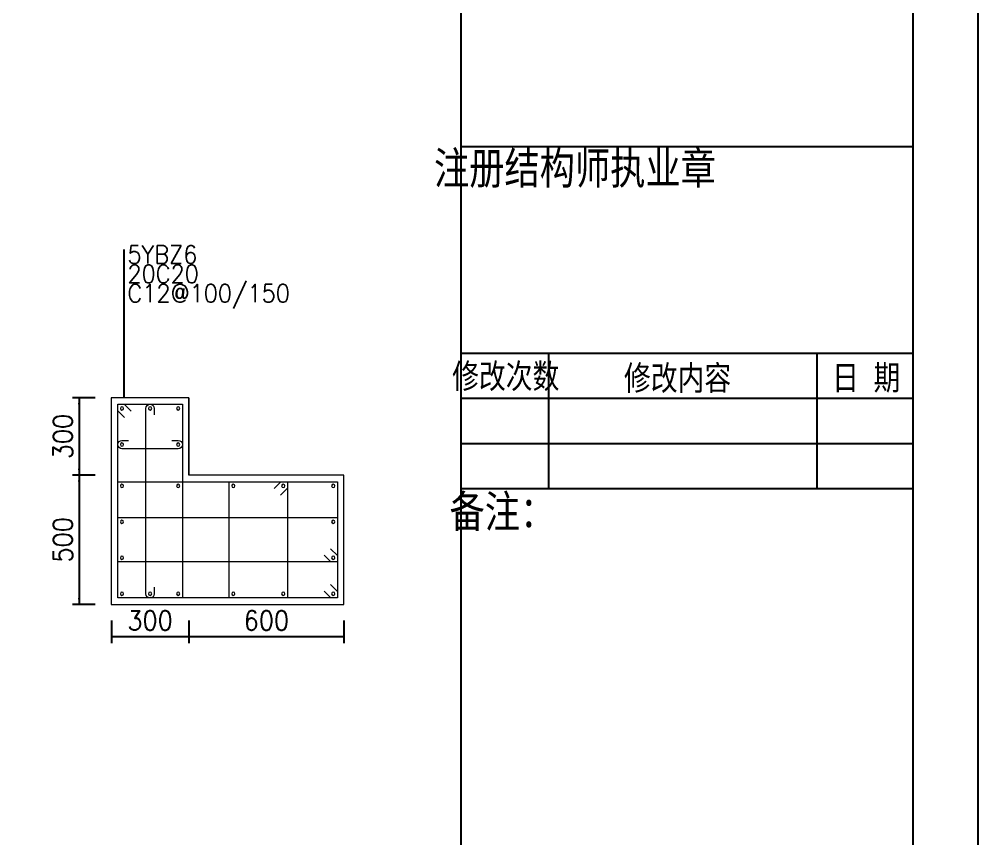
# Model space of a CAD drawing. Extents: x 292423 to 377252, y 106557 to 361882.
# Drawn here: x 361682 to 376523, y 205872 to 218569 of the extents above; entities that cross this region are included whole.
import ezdxf
from ezdxf.enums import TextEntityAlignment as Align

# ---------------------------------------------------------------- set-up
doc = ezdxf.new("R2010")
doc.units = 0
doc.header["$LTSCALE"] = 1000
for name, color, linetype in [('1508', 2, 'Continuous'), ('PUB_TITLE', 4, 'Continuous'), ('tk', 7, 'Continuous'), ('Y阴影', 254, 'Continuous')]:
    doc.layers.add(name, color=color, linetype=linetype)
for name, color, linetype, lineweight in [('REIN', 6, 'Continuous', 18), ('Z-柱大样外框', 7, 'ByLayer', 18), ('Z-详图标注', 3, 'Continuous', 18)]:
    doc.layers.add(name, color=color, linetype=linetype, lineweight=lineweight)
doc.styles.add('hztxt2', font='hztxt2')
doc.styles.get("Standard").update_dxf_attribs({"font": 'standard'})
doc.dimstyles.get("Standard").update_dxf_attribs({"dimtxt": 300, "dimasz": 100, "dimexe": 100, "dimexo": 250, "dimgap": 100, "dimtad": 0, "dimtoh": 1, "dimdec": 0, "dimlfac": 0.25, "dimdsep": 46, "dimcen": 0.09, "dimclrt": 7, "dimadec": 0, "dimazin": 0, "dimtfac": 1, "dimtdec": 4, "dimtofl": 0, "dimtmove": 0, "dimatfit": 3, "dimfxl": 1, "dimtolj": 1, "dimtzin": 0, "dimarcsym": 0})

# ---------------------------------------------------------------- blocks, each defined once
blk = doc.blocks.new('*D673')
at = {"layer": 'Z-详图标注', "color": 0, "linetype": 'ByBlock', "lineweight": -2}
for p, q in [((362859, 212704), (362509, 212704)), ((362609, 212704), (362609, 211504)), ((362859, 211504), (362509, 211504))]:
    blk.add_line(p, q, dxfattribs=at)
for points in [[(362609, 212704), (362625, 212604), (362592, 212604)], [(362609, 211504), (362592, 211604), (362625, 211604)]]:
    blk.add_solid(points, dxfattribs=at)
at = {"layer": 'Z-详图标注', "color": 7, "linetype": 'Continuous', "lineweight": -2, "insert": (362359, 212104), "char_height": 300, "width": 566.67, "attachment_point": 5, "rotation": 90}
blk.add_mtext('300', dxfattribs=at)
blk = doc.blocks.new('*D294')
at = {"layer": 'Z-详图标注', "color": 0, "linetype": 'ByBlock', "lineweight": -2}
for p, q in [((362859, 211504), (362509, 211504)), ((362609, 211504), (362609, 209504)), ((362859, 209504), (362509, 209504))]:
    blk.add_line(p, q, dxfattribs=at)
for points in [[(362609, 211504), (362625, 211404), (362592, 211404)], [(362609, 209504), (362592, 209604), (362625, 209604)]]:
    blk.add_solid(points, dxfattribs=at)
at = {"layer": 'Z-详图标注', "color": 7, "linetype": 'Continuous', "lineweight": -2, "insert": (362359, 210504), "char_height": 300, "width": 566.67, "attachment_point": 5, "rotation": 90}
blk.add_mtext('500', dxfattribs=at)
blk = doc.blocks.new('*D771')
at = {"layer": 'Z-详图标注', "color": 0, "linetype": 'ByBlock', "lineweight": -2}
for p, q in [((363109, 209254), (363109, 208904)), ((364309, 209254), (364309, 208904)), ((363109, 209004), (364309, 209004))]:
    blk.add_line(p, q, dxfattribs=at)
for points in [[(363109, 209004), (363209, 209020), (363209, 208987)], [(364309, 209004), (364209, 208987), (364209, 209020)]]:
    blk.add_solid(points, dxfattribs=at)
at = {"layer": 'Z-详图标注', "color": 7, "linetype": 'Continuous', "lineweight": -2, "insert": (363709, 209254), "char_height": 300, "width": 566.67, "attachment_point": 5}
blk.add_mtext('300', dxfattribs=at)
blk = doc.blocks.new('*D824')
at = {"layer": 'Z-详图标注', "color": 0, "linetype": 'ByBlock', "lineweight": -2}
for p, q in [((364309, 209254), (364309, 208904)), ((366709, 209254), (366709, 208904)), ((364309, 209004), (366709, 209004))]:
    blk.add_line(p, q, dxfattribs=at)
for points in [[(364309, 209004), (364409, 209020), (364409, 208987)], [(366709, 209004), (366609, 208987), (366609, 209020)]]:
    blk.add_solid(points, dxfattribs=at)
at = {"layer": 'Z-详图标注', "color": 7, "linetype": 'Continuous', "lineweight": -2, "insert": (365509, 209254), "char_height": 300, "width": 556.67, "attachment_point": 5}
blk.add_mtext('600', dxfattribs=at)
blk = doc.blocks.new('A1tk')
at = {"layer": 'PUB_TITLE'}
for p, q in [((76100, 44732), (83100, 44732)), ((76100, 41532), (83100, 41532)), ((77453, 41532), (77453, 39432)), ((81606, 41532), (81606, 39432)), ((76100, 40832), (83100, 40832)), ((76100, 40132), (83100, 40132)), ((76100, 39432), (83100, 39432))]:
    blk.add_line(p, q, dxfattribs=at)
at = {"layer": 'tk'}
blk.add_line((76100, 1000), (76100, 58400), dxfattribs=at)
at = {"layer": 'tk', "color": 5}
blk.add_lwpolyline([(0, 0), (0, 59400), (84100, 59400), (84100, 0)], close=True, dxfattribs=at)
at = {"layer": 'tk'}
blk.add_lwpolyline([(2500, 1000), (83100, 1000), (83100, 58400), (2500, 58400)], close=True, dxfattribs=at)
at = {"layer": 'PUB_TITLE', "style": 'hztxt2', "width": 0.8}
for s, height, p in [('注册结构师执业章', 500, (77863, 44409)), ('修改次数', 380, (76792, 41181)), ('修改内容', 380, (79452, 41154)), ('日  期', 380, (82372, 41154)), ('备注：', 500, (76740, 39089))]:
    blk.add_text(s, height=height, dxfattribs=at).set_placement(p, align=Align.MIDDLE)

msp = doc.modelspace()

# ---------------------------------------------------------------- linework, layer by layer
at = {"layer": 'REIN', "color": 6}
for points in [[(363314.8, 212397.7), (363208.7, 212503.7), (363208.7, 212603.7), (364208.7, 212603.7), (364208.7, 209603.7), (363208.7, 209603.7), (363208.7, 212603.7), (363308.7, 212603.7), (363414.8, 212497.7)], [(366502.7, 209809.8), (366608.7, 209703.7), (366608.7, 209603.7), (363208.7, 209603.7), (363208.7, 211403.7), (366608.7, 211403.7), (366608.7, 209603.7), (366508.7, 209603.7), (366402.7, 209709.8)], [(365629.3, 211297.7), (365735.4, 211403.7), (365835.4, 211403.7), (365835.4, 209603.7), (364932.1, 209603.7), (364932.1, 211403.7), (365835.4, 211403.7), (365835.4, 211303.7), (365729.3, 211197.7)], [(366502.7, 210366.5), (366608.7, 210260.4), (366608.7, 210160.4), (363208.7, 210160.4), (363208.7, 210847.1), (366608.7, 210847.1), (366608.7, 210160.4), (366508.7, 210160.4), (366402.7, 210266.5)]]:
    msp.add_lwpolyline(points, dxfattribs=at)
for points in [[(363248.7, 212538.7, 1), (363298.7, 212538.7, 1)], [(363683.7, 212538.7, 1), (363733.7, 212538.7, 1)], [(364118.7, 212538.7, 1), (364168.7, 212538.7, 1)], [(363248.7, 211978.7, 1), (363298.7, 211978.7, 1)], [(364118.7, 211978.7, 1), (364168.7, 211978.7, 1)], [(363248.7, 211338.7, 1), (363298.7, 211338.7, 1)], [(364118.7, 211338.7, 1), (364168.7, 211338.7, 1)], [(364972.1, 211338.7, 1), (365022.1, 211338.7, 1)], [(365745.4, 211338.7, 1), (365795.4, 211338.7, 1)], [(366518.7, 211338.7, 1), (366568.7, 211338.7, 1)], [(363248.7, 210782.1, 1), (363298.7, 210782.1, 1)], [(366518.7, 210782.1, 1), (366568.7, 210782.1, 1)], [(363248.7, 210225.4, 1), (363298.7, 210225.4, 1)], [(366518.7, 210225.4, 1), (366568.7, 210225.4, 1)], [(363248.7, 209668.7, 1), (363298.7, 209668.7, 1)], [(363683.7, 209668.7, 1), (363733.7, 209668.7, 1)], [(364118.7, 209668.7, 1), (364168.7, 209668.7, 1)], [(364972.1, 209668.7, 1), (365022.1, 209668.7, 1)], [(365745.4, 209668.7, 1), (365795.4, 209668.7, 1)], [(366518.7, 209668.7, 1), (366568.7, 209668.7, 1)]]:
    msp.add_lwpolyline(points, format="xyb", close=True, dxfattribs=at)
for points in [[(363773.7, 209768.7), (363773.7, 209668.7, -1), (363643.7, 209668.7), (363643.7, 212538.7, -1), (363773.7, 212538.7), (363773.7, 212438.7)], [(364043.7, 212043.7), (364143.7, 212043.7, -1), (364143.7, 211913.7), (363273.7, 211913.7, -1), (363273.7, 212043.7), (363373.7, 212043.7)]]:
    msp.add_lwpolyline(points, format="xyb", dxfattribs=at)
at = {"layer": 'Y阴影'}
msp.add_line((363308.7, 212698.7), (363308.7, 214998.7), dxfattribs=at)
at = {"layer": 'Z-柱大样外框'}
msp.add_lwpolyline([(364308.7, 211503.7), (364308.7, 212703.7), (363108.7, 212703.7), (363108.7, 209503.7), (366708.7, 209503.7), (366708.7, 211503.7), (364308.7, 211503.7), (364308.7, 212703.7)], close=True, dxfattribs=at)

# ---------------------------------------------------------------- block references
at = {"layer": '1508'}
msp.add_blockref('A1tk', (292422.6, 171865.4), dxfattribs=at)

# ---------------------------------------------------------------- texts
at = {"layer": 'Y阴影'}
for s, p in [('5YBZ6', (363358.7, 214698.7)), ('20C20', (363358.7, 214398.7)), ('C12@100/150', (363358.7, 214098.7))]:
    msp.add_text(s, height=280, dxfattribs=at).set_placement(p, align=Align.BOTTOM_LEFT)

# ---------------------------------------------------------------- dimensions: what is measured, and where the dimension line sits
at = {"layer": 'Z-详图标注'}
for base, p1, p2, picture, middle in [((362608.7, 211503.7), (363108.7, 212703.7), (363108.7, 211503.7), '*D673', (362358.7, 212103.7)), ((362608.7, 209503.7), (363108.7, 211503.7), (363108.7, 209503.7), '*D294', (362358.7, 210503.7))]:
    dim = msp.add_linear_dim(base=base, p1=p1, p2=p2, angle=270, dimstyle='Standard', dxfattribs=at)
    dim.commit()
    dim.dimension.update_dxf_attribs({"geometry": picture, "text_midpoint": middle})
for base, p1, p2, picture, middle in [((364308.7, 209003.7), (363108.7, 209503.7), (364308.7, 209503.7), '*D771', (363708.7, 209253.7)), ((366708.7, 209003.7), (364308.7, 209503.7), (366708.7, 209503.7), '*D824', (365508.7, 209253.7))]:
    dim = msp.add_linear_dim(base=base, p1=p1, p2=p2, dimstyle='Standard', dxfattribs=at)
    dim.commit()
    dim.dimension.update_dxf_attribs({"geometry": picture, "text_midpoint": middle})

doc.saveas('drawing.dxf')
